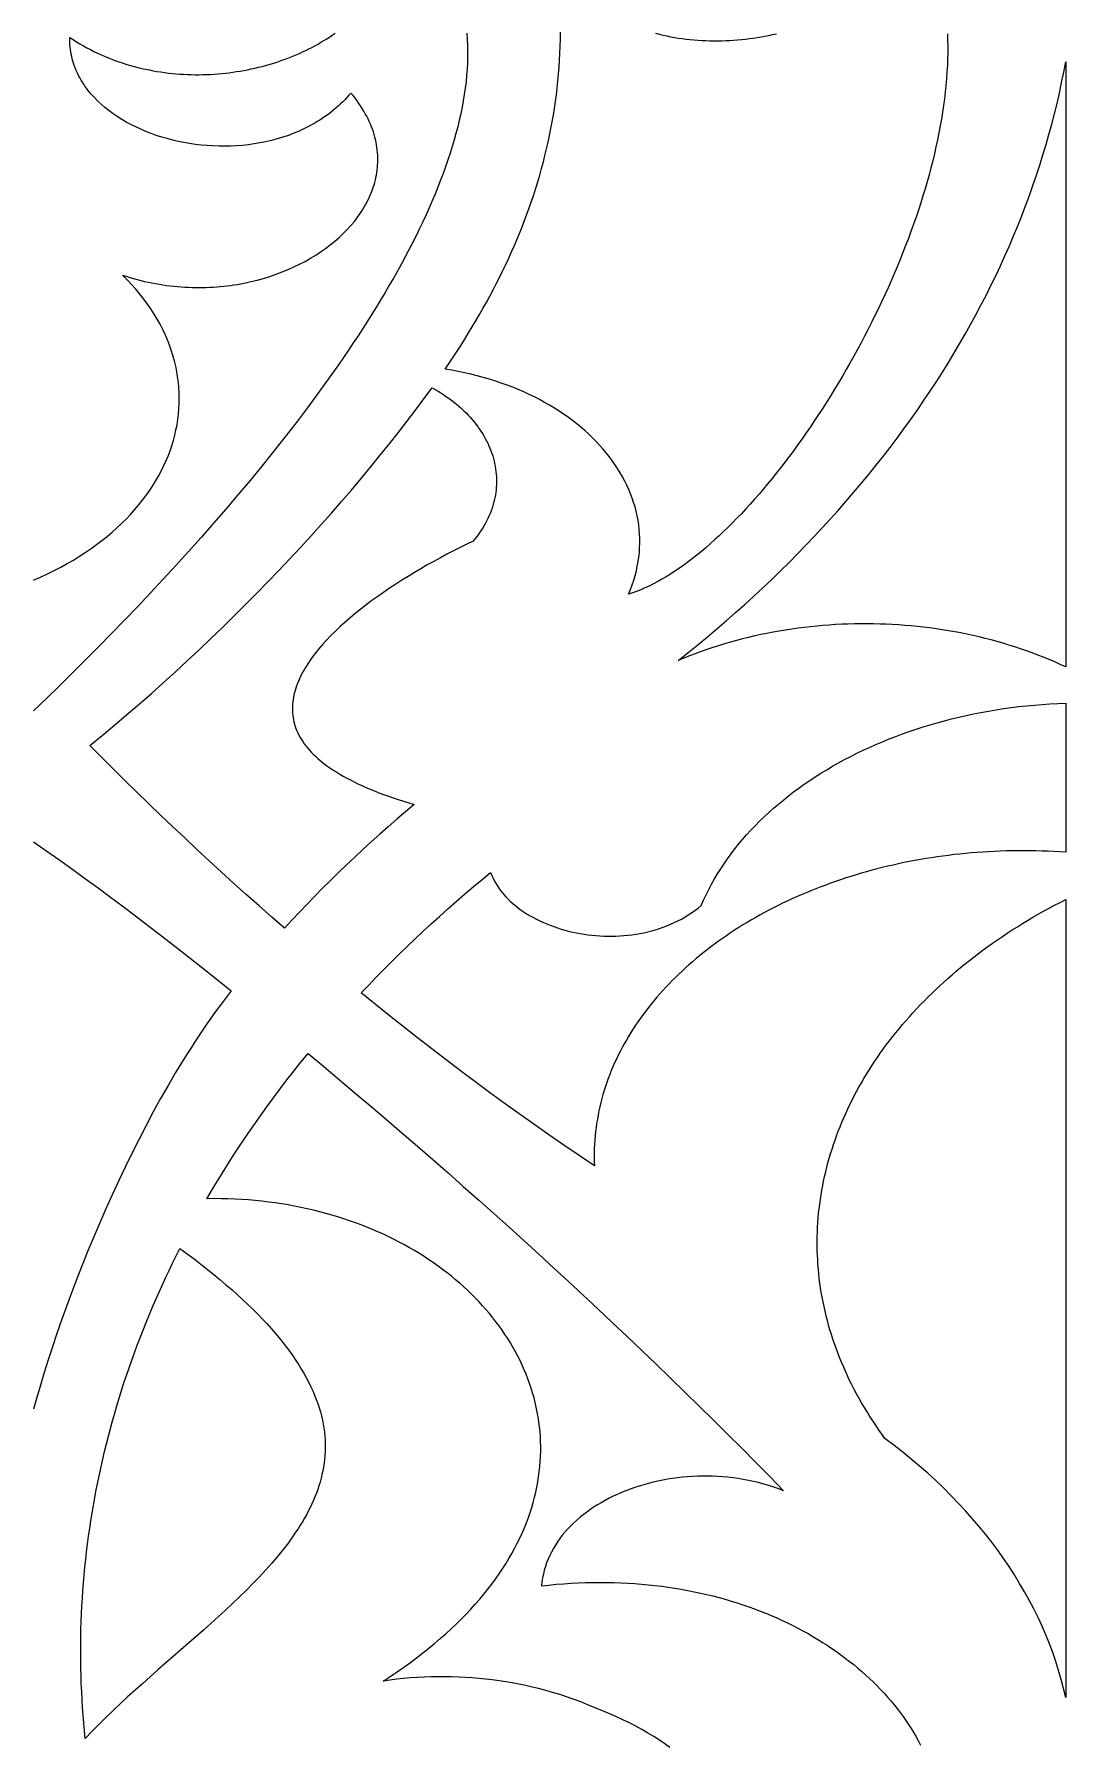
# Model space of a CAD drawing. Extents: x -4950 to -2150, y -1354 to 1346.
# Drawn here: x -4600.4 to -4451.1, y -810.6 to -562.7 of the extents above; entities that cross this region are included whole.
import ezdxf

# ---------------------------------------------------------------- set-up
doc = ezdxf.new("R2010")
doc.units = 0
doc.layers.add('LAYER_1', color=18, linetype='CONTINUOUS')

msp = doc.modelspace()

# ---------------------------------------------------------------- linework, layer by layer
at = {"layer": 'LAYER_1'}
for points in [[(-4600.55, -641.87), (-4599.53, -641.42), (-4598.53, -640.95), (-4597.55, -640.47), (-4596.6, -639.97), (-4595.68, -639.46), (-4594.78, -638.94), (-4593.9, -638.4), (-4593.05, -637.85), (-4592.22, -637.28), (-4591.42, -636.71), (-4590.64, -636.12), (-4589.89, -635.51), (-4589.17, -634.9), (-4588.47, -634.28), (-4587.79, -633.64), (-4587.14, -633), (-4586.52, -632.34), (-4585.92, -631.68), (-4585.35, -631.01), (-4584.8, -630.33), (-4584.28, -629.64), (-4583.79, -628.94), (-4583.32, -628.23), (-4582.88, -627.52), (-4582.46, -626.8), (-4582.07, -626.08), (-4581.71, -625.35), (-4581.38, -624.61), (-4581.07, -623.87), (-4580.78, -623.12), (-4580.53, -622.37), (-4580.3, -621.62), (-4580.1, -620.86), (-4579.92, -620.09), (-4579.77, -619.33), (-4579.65, -618.56), (-4579.56, -617.79), (-4579.49, -617.02), (-4579.45, -616.25), (-4579.44, -615.48), (-4579.46, -614.7), (-4579.5, -613.93), (-4579.58, -613.15), (-4579.68, -612.38), (-4579.8, -611.61), (-4579.96, -610.84), (-4580.14, -610.07), (-4580.36, -609.3), (-4580.6, -608.54), (-4580.87, -607.78), (-4581.16, -607.02), (-4581.49, -606.26), (-4581.84, -605.51), (-4582.23, -604.77), (-4582.64, -604.03), (-4583.08, -603.29), (-4583.55, -602.56), (-4584.05, -601.84), (-4584.58, -601.12), (-4585.14, -600.41), (-4585.72, -599.71), (-4586.34, -599.01), (-4586.98, -598.33), (-4587.66, -597.65), (-4587.13, -597.82), (-4586.59, -597.99), (-4586.06, -598.14), (-4585.53, -598.29), (-4585, -598.43), (-4584.46, -598.56), (-4583.93, -598.68), (-4583.4, -598.79), (-4582.87, -598.89), (-4582.34, -598.98), (-4581.81, -599.07), (-4581.28, -599.14), (-4580.75, -599.21), (-4580.22, -599.27), (-4579.7, -599.32), (-4579.17, -599.36), (-4578.65, -599.4), (-4578.13, -599.42), (-4577.6, -599.44), (-4577.09, -599.45), (-4576.57, -599.45), (-4576.05, -599.45), (-4575.54, -599.44), (-4575.03, -599.41), (-4574.52, -599.39), (-4574.01, -599.35), (-4573.51, -599.31), (-4573.01, -599.26), (-4572.51, -599.2), (-4572.01, -599.14), (-4571.52, -599.06), (-4571.03, -598.99), (-4570.06, -598.81), (-4569.1, -598.6), (-4568.16, -598.37), (-4567.23, -598.12), (-4566.32, -597.83), (-4565.42, -597.53), (-4564.54, -597.2), (-4563.68, -596.85), (-4562.84, -596.47), (-4562.02, -596.08), (-4561.22, -595.66), (-4560.45, -595.22), (-4559.69, -594.76), (-4558.97, -594.28), (-4558.26, -593.79), (-4557.58, -593.28), (-4556.93, -592.75), (-4556.3, -592.2), (-4555.7, -591.63), (-4555.14, -591.06), (-4554.6, -590.46), (-4554.09, -589.86), (-4553.85, -589.55), (-4553.61, -589.24), (-4553.39, -588.92), (-4553.17, -588.6), (-4552.96, -588.28), (-4552.76, -587.96), (-4552.57, -587.63), (-4552.39, -587.3), (-4552.21, -586.97), (-4552.05, -586.63), (-4551.89, -586.3), (-4551.74, -585.96), (-4551.6, -585.61), (-4551.47, -585.27), (-4551.35, -584.92), (-4551.24, -584.57), (-4551.14, -584.22), (-4551.05, -583.87), (-4550.97, -583.52), (-4550.9, -583.16), (-4550.84, -582.8), (-4550.79, -582.44), (-4550.75, -582.08), (-4550.72, -581.72), (-4550.7, -581.35), (-4550.7, -580.99), (-4550.7, -580.62), (-4550.71, -580.25), (-4550.74, -579.88), (-4550.77, -579.51), (-4550.82, -579.14), (-4550.88, -578.77), (-4550.95, -578.39), (-4551.03, -578.02), (-4551.12, -577.65), (-4551.22, -577.27), (-4551.34, -576.9), (-4551.47, -576.52), (-4551.61, -576.15), (-4551.76, -575.77), (-4551.93, -575.39), (-4552.1, -575.02), (-4552.29, -574.64), (-4552.5, -574.27), (-4552.71, -573.89), (-4552.94, -573.52), (-4553.18, -573.14), (-4553.44, -572.77), (-4553.7, -572.39), (-4553.98, -572.02), (-4554.28, -571.65), (-4554.59, -571.27), (-4554.87, -571.6), (-4555.16, -571.92), (-4555.46, -572.24), (-4555.77, -572.54), (-4556.08, -572.84), (-4556.39, -573.13), (-4556.71, -573.41), (-4557.04, -573.69), (-4557.37, -573.96), (-4557.71, -574.22), (-4558.05, -574.47), (-4558.39, -574.72), (-4558.74, -574.95), (-4559.1, -575.19), (-4559.46, -575.41), (-4559.82, -575.63), (-4560.19, -575.84), (-4560.56, -576.04), (-4560.93, -576.23), (-4561.31, -576.42), (-4561.69, -576.6), (-4562.08, -576.78), (-4562.47, -576.94), (-4562.86, -577.1), (-4563.65, -577.4), (-4564.45, -577.68), (-4565.27, -577.92), (-4566.09, -578.14), (-4566.92, -578.33), (-4567.76, -578.5), (-4568.6, -578.64), (-4569.45, -578.76), (-4570.3, -578.85), (-4571.15, -578.91), (-4572, -578.96), (-4572.86, -578.97), (-4573.71, -578.97), (-4574.57, -578.94), (-4575.42, -578.88), (-4576.26, -578.8), (-4577.1, -578.71), (-4577.94, -578.58), (-4578.77, -578.44), (-4579.59, -578.27), (-4580.4, -578.09), (-4581.2, -577.88), (-4581.99, -577.65), (-4582.77, -577.4), (-4583.53, -577.13), (-4584.28, -576.83), (-4585.02, -576.52), (-4585.74, -576.19), (-4586.44, -575.85), (-4587.12, -575.48), (-4587.78, -575.09), (-4588.42, -574.69), (-4589.04, -574.26), (-4589.64, -573.82), (-4590.21, -573.36), (-4590.76, -572.89), (-4591.29, -572.4), (-4591.78, -571.89), (-4592.25, -571.37), (-4592.69, -570.83), (-4592.9, -570.55), (-4593.1, -570.27), (-4593.29, -569.99), (-4593.47, -569.7), (-4593.65, -569.41), (-4593.82, -569.11), (-4593.98, -568.81), (-4594.13, -568.51), (-4594.27, -568.21), (-4594.41, -567.9), (-4594.53, -567.58), (-4594.65, -567.27), (-4594.76, -566.95), (-4594.86, -566.63), (-4594.94, -566.3), (-4595.02, -565.97), (-4595.09, -565.64), (-4595.15, -565.3), (-4595.2, -564.96), (-4595.24, -564.62), (-4595.27, -564.27), (-4595.29, -563.92), (-4595.3, -563.57), (-4595.3, -563.21), (-4594.81, -563.53), (-4594.32, -563.84), (-4593.83, -564.14), (-4593.33, -564.43), (-4592.82, -564.71), (-4592.31, -564.98), (-4591.8, -565.24), (-4591.29, -565.49), (-4590.77, -565.72), (-4590.25, -565.95), (-4589.72, -566.17), (-4589.19, -566.38), (-4588.66, -566.58), (-4588.13, -566.76), (-4587.59, -566.94), (-4587.05, -567.11), (-4586.51, -567.27), (-4585.97, -567.42), (-4585.43, -567.57), (-4584.88, -567.7), (-4584.33, -567.82), (-4583.78, -567.93), (-4583.23, -568.04), (-4582.68, -568.13), (-4582.13, -568.22), (-4581.58, -568.3), (-4581.02, -568.37), (-4580.47, -568.43), (-4579.92, -568.48), (-4579.36, -568.52), (-4578.81, -568.55), (-4578.25, -568.58), (-4577.7, -568.6), (-4577.15, -568.61), (-4576.59, -568.61), (-4576.04, -568.6), (-4575.49, -568.58), (-4574.94, -568.56), (-4574.39, -568.53), (-4573.85, -568.49), (-4573.3, -568.44), (-4572.76, -568.38), (-4572.22, -568.32), (-4571.68, -568.25), (-4571.14, -568.17), (-4570.61, -568.08), (-4570.08, -567.99), (-4569.55, -567.89), (-4569.02, -567.78), (-4568.5, -567.66), (-4567.98, -567.54), (-4567.46, -567.41), (-4566.95, -567.27), (-4566.44, -567.13), (-4565.93, -566.98), (-4565.43, -566.82), (-4564.94, -566.66), (-4564.44, -566.48), (-4563.95, -566.31), (-4563.47, -566.12), (-4562.99, -565.93), (-4562.52, -565.73), (-4562.05, -565.53), (-4561.59, -565.32), (-4561.13, -565.1), (-4560.68, -564.88), (-4560.23, -564.65), (-4559.79, -564.41), (-4559.35, -564.17), (-4558.93, -563.92), (-4558.5, -563.67), (-4558.09, -563.41), (-4557.68, -563.15), (-4557.28, -562.88), (-4556.88, -562.6)], [(-4537.79, -562.61), (-4537.73, -563.47), (-4537.69, -564.33), (-4537.68, -565.2), (-4537.68, -566.08), (-4537.71, -566.96), (-4537.76, -567.85), (-4537.83, -568.75), (-4537.92, -569.65), (-4538.03, -570.56), (-4538.17, -571.48), (-4538.32, -572.4), (-4538.49, -573.33), (-4538.68, -574.27), (-4538.89, -575.21), (-4539.12, -576.15), (-4539.37, -577.11), (-4539.63, -578.06), (-4539.92, -579.03), (-4540.22, -579.99), (-4540.54, -580.97), (-4540.87, -581.94), (-4541.23, -582.92), (-4541.6, -583.91), (-4541.99, -584.9), (-4542.39, -585.9), (-4542.81, -586.89), (-4543.25, -587.9), (-4543.7, -588.9), (-4544.17, -589.91), (-4544.65, -590.92), (-4545.15, -591.94), (-4545.66, -592.96), (-4546.19, -593.98), (-4546.73, -595.01), (-4547.28, -596.04), (-4547.85, -597.07), (-4548.43, -598.1), (-4549.03, -599.13), (-4549.64, -600.17), (-4550.26, -601.21), (-4550.89, -602.25), (-4551.54, -603.29), (-4552.2, -604.34), (-4552.87, -605.38), (-4553.55, -606.43), (-4554.24, -607.48), (-4554.94, -608.53), (-4556.38, -610.63), (-4557.86, -612.73), (-4559.38, -614.83), (-4560.94, -616.94), (-4562.53, -619.04), (-4564.15, -621.14), (-4565.81, -623.23), (-4567.49, -625.32), (-4569.2, -627.41), (-4570.94, -629.48), (-4572.7, -631.55), (-4574.48, -633.61), (-4576.28, -635.66), (-4578.1, -637.7), (-4579.94, -639.72), (-4581.78, -641.73), (-4583.64, -643.72), (-4585.51, -645.7), (-4587.38, -647.66), (-4589.26, -649.6), (-4591.15, -651.52), (-4593.03, -653.42), (-4594.92, -655.3), (-4596.8, -657.15), (-4598.68, -658.98), (-4600.55, -660.78)], [(-4468.21, -562.69), (-4468.17, -563.59), (-4468.16, -564.51), (-4468.16, -565.43), (-4468.18, -566.36), (-4468.21, -567.3), (-4468.27, -568.25), (-4468.33, -569.2), (-4468.42, -570.16), (-4468.52, -571.12), (-4468.63, -572.1), (-4468.76, -573.08), (-4468.91, -574.06), (-4469.07, -575.05), (-4469.25, -576.04), (-4469.43, -577.04), (-4469.64, -578.04), (-4469.86, -579.05), (-4470.09, -580.06), (-4470.33, -581.07), (-4470.59, -582.09), (-4470.86, -583.11), (-4471.15, -584.13), (-4471.44, -585.15), (-4471.75, -586.17), (-4472.07, -587.2), (-4472.41, -588.23), (-4472.75, -589.25), (-4473.11, -590.28), (-4473.48, -591.31), (-4473.86, -592.33), (-4474.25, -593.36), (-4474.65, -594.39), (-4475.06, -595.41), (-4475.48, -596.43), (-4475.91, -597.45), (-4476.35, -598.47), (-4476.8, -599.49), (-4477.26, -600.5), (-4477.73, -601.51), (-4478.2, -602.51), (-4478.69, -603.51), (-4479.18, -604.51), (-4479.68, -605.5), (-4480.19, -606.49), (-4480.71, -607.47), (-4481.24, -608.45), (-4481.77, -609.42), (-4482.31, -610.39), (-4482.85, -611.34), (-4483.41, -612.3), (-4483.97, -613.24), (-4484.53, -614.18), (-4485.1, -615.11), (-4485.68, -616.03), (-4486.26, -616.94), (-4486.85, -617.84), (-4487.44, -618.74), (-4488.03, -619.62), (-4488.64, -620.49), (-4489.24, -621.36), (-4489.85, -622.21), (-4490.46, -623.06), (-4491.08, -623.89), (-4491.7, -624.71), (-4492.33, -625.52), (-4492.95, -626.32), (-4493.58, -627.1), (-4494.21, -627.87), (-4494.85, -628.63), (-4495.48, -629.38), (-4496.12, -630.11), (-4496.76, -630.83), (-4497.4, -631.53), (-4498.04, -632.22), (-4498.69, -632.89), (-4499.33, -633.55), (-4499.97, -634.19), (-4500.62, -634.82), (-4501.26, -635.43), (-4501.91, -636.02), (-4502.55, -636.6), (-4503.19, -637.16), (-4503.83, -637.7), (-4504.48, -638.22), (-4505.11, -638.73), (-4505.75, -639.22), (-4506.39, -639.68), (-4507.02, -640.13), (-4507.66, -640.56), (-4508.28, -640.97), (-4508.91, -641.36), (-4509.54, -641.73), (-4510.16, -642.07), (-4510.77, -642.4), (-4511.39, -642.71), (-4512, -642.99), (-4512.6, -643.25), (-4513.21, -643.49), (-4513.8, -643.7), (-4514.4, -643.89), (-4514.11, -643.22), (-4513.86, -642.55), (-4513.63, -641.87), (-4513.43, -641.19), (-4513.25, -640.52), (-4513.11, -639.84), (-4512.98, -639.17), (-4512.89, -638.5), (-4512.81, -637.83), (-4512.77, -637.16), (-4512.75, -636.49), (-4512.75, -635.82), (-4512.78, -635.16), (-4512.83, -634.5), (-4512.91, -633.84), (-4513, -633.18), (-4513.13, -632.53), (-4513.27, -631.88), (-4513.44, -631.24), (-4513.64, -630.6), (-4513.85, -629.97), (-4514.09, -629.34), (-4514.35, -628.72), (-4514.63, -628.1), (-4514.93, -627.49), (-4515.25, -626.88), (-4515.6, -626.28), (-4515.96, -625.69), (-4516.35, -625.1), (-4516.75, -624.52), (-4517.18, -623.95), (-4517.63, -623.39), (-4518.09, -622.83), (-4518.58, -622.29), (-4519.08, -621.75), (-4519.61, -621.22), (-4520.15, -620.7), (-4520.71, -620.19), (-4521.29, -619.69), (-4521.88, -619.21), (-4522.5, -618.73), (-4523.13, -618.26), (-4523.78, -617.8), (-4524.44, -617.36), (-4525.12, -616.92), (-4525.82, -616.5), (-4526.54, -616.09), (-4527.27, -615.69), (-4528.02, -615.31), (-4528.78, -614.94), (-4529.56, -614.58), (-4530.35, -614.24), (-4531.16, -613.9), (-4531.98, -613.59), (-4532.81, -613.29), (-4533.66, -613), (-4534.53, -612.73), (-4535.41, -612.47), (-4536.3, -612.23), (-4537.2, -612.01), (-4538.12, -611.8), (-4539.05, -611.61), (-4539.99, -611.43), (-4540.94, -611.27), (-4540.35, -610.41), (-4539.77, -609.54), (-4539.2, -608.66), (-4538.64, -607.79), (-4538.08, -606.91), (-4537.54, -606.03), (-4537.01, -605.15), (-4536.48, -604.26), (-4535.97, -603.38), (-4535.46, -602.49), (-4534.96, -601.6), (-4534.48, -600.7), (-4534, -599.8), (-4533.54, -598.9), (-4533.08, -598), (-4532.64, -597.09), (-4532.2, -596.19), (-4531.78, -595.27), (-4531.36, -594.36), (-4530.96, -593.44), (-4530.57, -592.52), (-4530.18, -591.6), (-4529.81, -590.68), (-4529.45, -589.75), (-4529.1, -588.82), (-4528.77, -587.88), (-4528.44, -586.95), (-4528.12, -586.01), (-4527.82, -585.06), (-4527.53, -584.12), (-4527.25, -583.17), (-4526.98, -582.21), (-4526.72, -581.26), (-4526.48, -580.3), (-4526.25, -579.34), (-4526.03, -578.37), (-4525.82, -577.4), (-4525.62, -576.43), (-4525.44, -575.46), (-4525.27, -574.48), (-4525.11, -573.5), (-4524.97, -572.51), (-4524.83, -571.52), (-4524.71, -570.53), (-4524.61, -569.53), (-4524.51, -568.53), (-4524.43, -567.53), (-4524.37, -566.53), (-4524.31, -565.52), (-4524.27, -564.5), (-4524.25, -563.48), (-4524.23, -562.46)], [(-4510.48, -562.61), (-4509.94, -562.75), (-4509.39, -562.88), (-4508.84, -563), (-4508.29, -563.11), (-4507.73, -563.21), (-4507.17, -563.3), (-4506.61, -563.38), (-4506.04, -563.45), (-4505.48, -563.52), (-4504.91, -563.57), (-4504.33, -563.62), (-4503.76, -563.65), (-4503.19, -563.68), (-4502.61, -563.7), (-4502.04, -563.71), (-4501.46, -563.71), (-4500.88, -563.7), (-4500.31, -563.68), (-4499.73, -563.65), (-4499.16, -563.62), (-4498.58, -563.57), (-4498.01, -563.52), (-4497.44, -563.46), (-4496.87, -563.39), (-4496.3, -563.32), (-4495.74, -563.23), (-4495.17, -563.14), (-4494.62, -563.03), (-4494.06, -562.92), (-4493.51, -562.8), (-4492.96, -562.67)], [(-4600.55, -679.79), (-4598.64, -681.11), (-4596.75, -682.44), (-4594.88, -683.78), (-4593.03, -685.11), (-4591.2, -686.45), (-4589.39, -687.79), (-4587.59, -689.14), (-4585.8, -690.49), (-4584.03, -691.84), (-4582.27, -693.19), (-4580.52, -694.55), (-4578.79, -695.91), (-4575.34, -698.63), (-4571.92, -701.37), (-4572.51, -702.14), (-4573.11, -702.91), (-4573.7, -703.71), (-4574.28, -704.51), (-4574.87, -705.33), (-4575.45, -706.16), (-4576.03, -707.01), (-4576.6, -707.86), (-4577.17, -708.73), (-4577.74, -709.61), (-4578.31, -710.5), (-4578.87, -711.39), (-4579.98, -713.22), (-4581.07, -715.09), (-4582.15, -716.98), (-4583.21, -718.91), (-4584.25, -720.86), (-4585.27, -722.84), (-4586.27, -724.83), (-4587.25, -726.84), (-4588.21, -728.86), (-4589.15, -730.9), (-4590.07, -732.93), (-4590.96, -734.98), (-4591.83, -737.02), (-4592.67, -739.06), (-4593.49, -741.09), (-4594.28, -743.11), (-4595.04, -745.11), (-4595.77, -747.1), (-4596.48, -749.07), (-4597.16, -751.01), (-4597.8, -752.93), (-4598.42, -754.82), (-4599, -756.67), (-4599.55, -758.49), (-4600.07, -760.27), (-4600.55, -762)], [(-4508.38, -810.99), (-4509.14, -810.46), (-4509.92, -809.93), (-4510.73, -809.42), (-4511.57, -808.91), (-4512.44, -808.41), (-4513.33, -807.93), (-4514.26, -807.45), (-4515.22, -806.98), (-4516.2, -806.53), (-4517.22, -806.08), (-4518.26, -805.65), (-4519.34, -805.22), (-4520.2, -804.85), (-4521.07, -804.5), (-4521.95, -804.16), (-4522.84, -803.84), (-4523.74, -803.54), (-4524.65, -803.24), (-4525.57, -802.97), (-4526.49, -802.71), (-4527.42, -802.47), (-4528.36, -802.24), (-4529.31, -802.03), (-4530.26, -801.83), (-4531.21, -801.65), (-4532.17, -801.49), (-4533.14, -801.34), (-4534.11, -801.21), (-4535.09, -801.1), (-4536.06, -801), (-4537.05, -800.92), (-4538.03, -800.85), (-4539.02, -800.81), (-4540.01, -800.77), (-4541, -800.76), (-4541.99, -800.76), (-4542.98, -800.78), (-4543.97, -800.81), (-4544.96, -800.86), (-4545.96, -800.93), (-4546.95, -801.02), (-4547.94, -801.12), (-4548.93, -801.24), (-4549.91, -801.37), (-4548.89, -800.71), (-4547.9, -800.04), (-4546.93, -799.37), (-4545.98, -798.69), (-4545.07, -798), (-4544.17, -797.31), (-4543.3, -796.62), (-4542.46, -795.93), (-4541.64, -795.23), (-4540.84, -794.52), (-4540.07, -793.81), (-4539.32, -793.1), (-4538.6, -792.39), (-4537.9, -791.67), (-4537.22, -790.95), (-4536.57, -790.23), (-4535.94, -789.51), (-4535.33, -788.78), (-4534.74, -788.05), (-4534.18, -787.32), (-4533.64, -786.59), (-4533.13, -785.85), (-4532.63, -785.12), (-4532.16, -784.38), (-4531.71, -783.64), (-4531.29, -782.9), (-4530.88, -782.16), (-4530.5, -781.42), (-4530.13, -780.67), (-4529.79, -779.93), (-4529.47, -779.19), (-4529.17, -778.44), (-4528.89, -777.7), (-4528.63, -776.96), (-4528.4, -776.22), (-4528.18, -775.48), (-4527.98, -774.73), (-4527.81, -773.99), (-4527.65, -773.26), (-4527.51, -772.52), (-4527.4, -771.78), (-4527.3, -771.05), (-4527.22, -770.31), (-4527.16, -769.58), (-4527.12, -768.85), (-4527.1, -768.13), (-4527.1, -767.4), (-4527.11, -766.68), (-4527.15, -765.96), (-4527.2, -765.24), (-4527.27, -764.53), (-4527.36, -763.82), (-4527.47, -763.11), (-4527.59, -762.41), (-4527.74, -761.71), (-4527.9, -761.01), (-4528.07, -760.32), (-4528.27, -759.63), (-4528.48, -758.95), (-4528.71, -758.27), (-4528.95, -757.6), (-4529.21, -756.93), (-4529.49, -756.26), (-4529.78, -755.6), (-4530.09, -754.95), (-4530.42, -754.3), (-4530.76, -753.65), (-4531.12, -753.02), (-4531.49, -752.39), (-4531.88, -751.76), (-4532.28, -751.14), (-4532.7, -750.53), (-4533.13, -749.92), (-4533.58, -749.32), (-4534.04, -748.73), (-4534.52, -748.14), (-4535.01, -747.57), (-4535.51, -747), (-4536.03, -746.43), (-4536.56, -745.88), (-4537.11, -745.33), (-4537.67, -744.79), (-4538.24, -744.26), (-4538.83, -743.73), (-4539.43, -743.22), (-4540.04, -742.71), (-4540.66, -742.22), (-4541.3, -741.73), (-4541.95, -741.25), (-4542.61, -740.78), (-4543.29, -740.32), (-4543.98, -739.87), (-4544.67, -739.43), (-4545.38, -739), (-4546.11, -738.58), (-4546.84, -738.17), (-4547.58, -737.77), (-4548.34, -737.38), (-4549.11, -737.01), (-4549.88, -736.64), (-4550.67, -736.28), (-4551.47, -735.94), (-4552.28, -735.6), (-4553.1, -735.28), (-4553.93, -734.97), (-4554.77, -734.68), (-4555.62, -734.39), (-4556.48, -734.12), (-4557.34, -733.86), (-4558.22, -733.61), (-4559.11, -733.37), (-4560, -733.15), (-4560.91, -732.94), (-4561.82, -732.74), (-4562.74, -732.56), (-4563.67, -732.39), (-4564.61, -732.24), (-4565.56, -732.1), (-4566.51, -731.97), (-4567.47, -731.85), (-4568.44, -731.76), (-4569.42, -731.67), (-4570.41, -731.6), (-4571.4, -731.55), (-4572.4, -731.51), (-4573.4, -731.48), (-4574.42, -731.47), (-4575.44, -731.48), (-4574.64, -730.12), (-4573.83, -728.77), (-4573, -727.43), (-4572.15, -726.08), (-4571.29, -724.75), (-4570.42, -723.42), (-4569.53, -722.1), (-4568.62, -720.78), (-4567.69, -719.46), (-4566.76, -718.16), (-4565.8, -716.86), (-4564.83, -715.56), (-4563.85, -714.27), (-4562.85, -712.99), (-4561.83, -711.72), (-4560.8, -710.45), (-4558.51, -712.35), (-4556.23, -714.26), (-4553.96, -716.17), (-4551.7, -718.09), (-4549.44, -720.01), (-4547.2, -721.94), (-4544.96, -723.87), (-4542.74, -725.81), (-4540.52, -727.75), (-4538.31, -729.7), (-4536.11, -731.66), (-4533.91, -733.61), (-4531.73, -735.58), (-4529.55, -737.54), (-4527.39, -739.52), (-4525.23, -741.5), (-4523.08, -743.48), (-4520.94, -745.47), (-4518.81, -747.46), (-4516.69, -749.45), (-4514.57, -751.46), (-4512.47, -753.46), (-4510.37, -755.47), (-4508.29, -757.49), (-4506.21, -759.51), (-4504.14, -761.54), (-4502.08, -763.57), (-4500.03, -765.6), (-4497.99, -767.64), (-4495.95, -769.69), (-4493.93, -771.74), (-4491.92, -773.79), (-4492.63, -773.52), (-4493.35, -773.27), (-4494.08, -773.04), (-4494.81, -772.83), (-4495.54, -772.63), (-4496.28, -772.46), (-4497.02, -772.3), (-4497.76, -772.16), (-4498.5, -772.04), (-4499.24, -771.94), (-4499.98, -771.85), (-4500.72, -771.78), (-4501.46, -771.73), (-4502.2, -771.7), (-4502.94, -771.68), (-4503.68, -771.68), (-4504.41, -771.7), (-4505.14, -771.73), (-4505.87, -771.78), (-4506.59, -771.85), (-4507.31, -771.93), (-4508.02, -772.03), (-4508.73, -772.14), (-4509.43, -772.26), (-4510.13, -772.41), (-4510.81, -772.56), (-4511.5, -772.73), (-4512.17, -772.92), (-4512.83, -773.12), (-4513.49, -773.33), (-4514.13, -773.56), (-4514.77, -773.8), (-4515.4, -774.06), (-4516.01, -774.33), (-4516.61, -774.61), (-4517.2, -774.9), (-4517.78, -775.21), (-4518.35, -775.53), (-4518.9, -775.86), (-4519.44, -776.2), (-4519.97, -776.56), (-4520.48, -776.93), (-4520.97, -777.3), (-4521.45, -777.69), (-4521.92, -778.1), (-4522.36, -778.51), (-4522.79, -778.93), (-4523.2, -779.36), (-4523.6, -779.81), (-4523.97, -780.26), (-4524.33, -780.73), (-4524.66, -781.2), (-4524.98, -781.68), (-4525.27, -782.18), (-4525.55, -782.68), (-4525.8, -783.19), (-4526.03, -783.71), (-4526.24, -784.24), (-4526.42, -784.78), (-4526.58, -785.32), (-4526.72, -785.88), (-4526.83, -786.44), (-4526.92, -787.01), (-4526.98, -787.58), (-4525.91, -787.46), (-4524.84, -787.36), (-4523.77, -787.28), (-4522.71, -787.21), (-4521.66, -787.15), (-4520.62, -787.11), (-4519.58, -787.09), (-4518.54, -787.08), (-4517.52, -787.08), (-4516.5, -787.1), (-4515.49, -787.14), (-4514.49, -787.19), (-4513.49, -787.25), (-4512.5, -787.33), (-4511.52, -787.42), (-4510.55, -787.52), (-4509.58, -787.64), (-4508.62, -787.77), (-4507.68, -787.92), (-4506.74, -788.07), (-4505.8, -788.25), (-4504.88, -788.43), (-4503.96, -788.62), (-4503.06, -788.83), (-4502.16, -789.05), (-4501.27, -789.29), (-4500.39, -789.53), (-4499.52, -789.79), (-4498.66, -790.05), (-4497.81, -790.33), (-4496.97, -790.62), (-4496.14, -790.92), (-4495.32, -791.24), (-4494.51, -791.56), (-4493.71, -791.89), (-4492.92, -792.24), (-4492.13, -792.59), (-4491.37, -792.95), (-4490.61, -793.33), (-4489.86, -793.71), (-4489.12, -794.1), (-4488.39, -794.51), (-4487.68, -794.92), (-4486.98, -795.34), (-4486.28, -795.77), (-4485.6, -796.2), (-4484.94, -796.65), (-4484.28, -797.1), (-4483.63, -797.57), (-4483, -798.04), (-4482.38, -798.52), (-4481.77, -799), (-4481.18, -799.49), (-4480.59, -800), (-4480.02, -800.5), (-4479.47, -801.02), (-4478.92, -801.54), (-4478.39, -802.07), (-4477.87, -802.6), (-4477.37, -803.14), (-4476.88, -803.69), (-4476.4, -804.24), (-4475.93, -804.8), (-4475.48, -805.37), (-4475.05, -805.94), (-4474.63, -806.51), (-4474.22, -807.09), (-4473.82, -807.68), (-4473.45, -808.27), (-4473.08, -808.86), (-4472.73, -809.46), (-4472.4, -810.07), (-4472.08, -810.67)]]:
    msp.add_lwpolyline(points, dxfattribs=at)
for points in [[(-4451.06, -654.43), (-4451.86, -654.06), (-4452.66, -653.71), (-4453.47, -653.36), (-4454.28, -653.03), (-4455.1, -652.7), (-4455.93, -652.39), (-4456.76, -652.09), (-4457.6, -651.8), (-4458.45, -651.52), (-4459.29, -651.25), (-4460.15, -650.99), (-4461.01, -650.75), (-4461.87, -650.51), (-4462.74, -650.29), (-4463.62, -650.08), (-4464.49, -649.88), (-4465.38, -649.69), (-4466.26, -649.51), (-4467.15, -649.34), (-4468.04, -649.19), (-4468.94, -649.04), (-4469.83, -648.91), (-4470.73, -648.78), (-4471.64, -648.67), (-4472.54, -648.57), (-4473.45, -648.49), (-4474.35, -648.41), (-4475.26, -648.34), (-4476.18, -648.29), (-4477.09, -648.24), (-4478, -648.21), (-4478.91, -648.19), (-4479.83, -648.18), (-4480.74, -648.18), (-4481.66, -648.2), (-4482.57, -648.22), (-4483.48, -648.25), (-4484.4, -648.3), (-4485.31, -648.36), (-4486.22, -648.43), (-4487.13, -648.51), (-4488.04, -648.6), (-4488.94, -648.71), (-4489.85, -648.82), (-4490.75, -648.95), (-4491.65, -649.09), (-4492.55, -649.23), (-4493.44, -649.4), (-4494.33, -649.57), (-4495.22, -649.75), (-4496.11, -649.94), (-4496.99, -650.15), (-4497.87, -650.37), (-4498.74, -650.6), (-4499.61, -650.84), (-4500.47, -651.09), (-4501.33, -651.35), (-4502.19, -651.63), (-4503.04, -651.91), (-4503.88, -652.21), (-4504.72, -652.52), (-4505.55, -652.84), (-4506.38, -653.17), (-4507.2, -653.52), (-4505.77, -652.38), (-4504.36, -651.23), (-4502.96, -650.07), (-4501.58, -648.91), (-4500.22, -647.73), (-4498.87, -646.55), (-4497.54, -645.36), (-4496.23, -644.16), (-4494.93, -642.96), (-4493.65, -641.74), (-4492.39, -640.52), (-4491.14, -639.29), (-4489.91, -638.05), (-4488.7, -636.8), (-4487.5, -635.55), (-4486.32, -634.29), (-4485.16, -633.02), (-4484.02, -631.74), (-4482.89, -630.46), (-4481.78, -629.17), (-4480.69, -627.87), (-4479.62, -626.57), (-4478.56, -625.26), (-4477.52, -623.94), (-4476.5, -622.61), (-4475.49, -621.28), (-4474.51, -619.94), (-4473.54, -618.6), (-4472.59, -617.25), (-4471.66, -615.89), (-4470.74, -614.53), (-4469.85, -613.16), (-4468.97, -611.79), (-4468.11, -610.41), (-4467.27, -609.02), (-4466.45, -607.63), (-4465.64, -606.23), (-4464.85, -604.83), (-4464.09, -603.42), (-4463.34, -602.01), (-4462.61, -600.59), (-4461.89, -599.16), (-4461.2, -597.74), (-4460.53, -596.3), (-4459.87, -594.86), (-4459.23, -593.42), (-4458.61, -591.97), (-4458.02, -590.52), (-4457.44, -589.06), (-4456.88, -587.6), (-4456.33, -586.14), (-4455.81, -584.67), (-4455.31, -583.19), (-4454.82, -581.72), (-4454.36, -580.24), (-4453.92, -578.75), (-4453.49, -577.26), (-4453.08, -575.77), (-4452.7, -574.27), (-4452.33, -572.77), (-4451.98, -571.27), (-4451.66, -569.76), (-4451.35, -568.26), (-4451.06, -566.74)], [(-4564.2, -692.29), (-4566.05, -690.67), (-4567.88, -689.05), (-4569.7, -687.43), (-4571.52, -685.8), (-4573.32, -684.16), (-4575.11, -682.51), (-4576.89, -680.87), (-4578.66, -679.21), (-4580.41, -677.55), (-4582.16, -675.89), (-4583.89, -674.22), (-4585.62, -672.55), (-4587.33, -670.88), (-4589.03, -669.2), (-4590.73, -667.51), (-4592.41, -665.83), (-4590.6, -664.35), (-4588.81, -662.85), (-4587.03, -661.34), (-4585.25, -659.81), (-4583.49, -658.26), (-4581.74, -656.7), (-4580, -655.12), (-4578.28, -653.53), (-4576.57, -651.93), (-4574.87, -650.32), (-4573.19, -648.7), (-4571.53, -647.07), (-4569.88, -645.43), (-4568.26, -643.79), (-4566.65, -642.13), (-4565.06, -640.48), (-4563.48, -638.81), (-4561.94, -637.15), (-4560.41, -635.48), (-4558.9, -633.81), (-4557.42, -632.14), (-4555.96, -630.47), (-4554.52, -628.8), (-4553.12, -627.13), (-4551.73, -625.46), (-4550.38, -623.8), (-4549.05, -622.15), (-4547.75, -620.5), (-4546.47, -618.86), (-4545.23, -617.22), (-4544.02, -615.59), (-4542.84, -613.98), (-4542.4, -614.22), (-4541.97, -614.47), (-4541.55, -614.73), (-4541.14, -615), (-4540.74, -615.27), (-4540.35, -615.54), (-4539.97, -615.82), (-4539.6, -616.11), (-4539.24, -616.4), (-4538.89, -616.7), (-4538.56, -617), (-4538.23, -617.31), (-4537.91, -617.62), (-4537.6, -617.93), (-4537.31, -618.25), (-4537.02, -618.58), (-4536.75, -618.91), (-4536.48, -619.24), (-4536.23, -619.57), (-4535.99, -619.91), (-4535.76, -620.26), (-4535.54, -620.6), (-4535.33, -620.95), (-4535.13, -621.31), (-4534.94, -621.66), (-4534.77, -622.02), (-4534.6, -622.38), (-4534.45, -622.74), (-4534.31, -623.11), (-4534.17, -623.48), (-4534.05, -623.85), (-4533.95, -624.22), (-4533.85, -624.59), (-4533.77, -624.96), (-4533.69, -625.34), (-4533.63, -625.72), (-4533.58, -626.1), (-4533.54, -626.48), (-4533.52, -626.86), (-4533.5, -627.24), (-4533.5, -627.62), (-4533.51, -628), (-4533.53, -628.38), (-4533.57, -628.76), (-4533.61, -629.15), (-4533.67, -629.53), (-4533.74, -629.91), (-4533.83, -630.29), (-4533.92, -630.67), (-4534.03, -631.05), (-4534.15, -631.43), (-4534.28, -631.81), (-4534.43, -632.18), (-4534.59, -632.56), (-4534.76, -632.93), (-4534.94, -633.3), (-4535.14, -633.67), (-4535.35, -634.04), (-4535.57, -634.41), (-4535.8, -634.77), (-4536.05, -635.13), (-4536.31, -635.49), (-4536.59, -635.84), (-4536.87, -636.2), (-4537.82, -636.65), (-4538.78, -637.12), (-4539.73, -637.61), (-4540.68, -638.1), (-4541.63, -638.61), (-4542.57, -639.13), (-4543.52, -639.65), (-4544.45, -640.19), (-4545.38, -640.74), (-4546.3, -641.3), (-4547.21, -641.86), (-4548.1, -642.44), (-4548.99, -643.02), (-4549.86, -643.62), (-4550.71, -644.21), (-4551.55, -644.82), (-4552.37, -645.43), (-4553.17, -646.05), (-4553.95, -646.68), (-4554.7, -647.31), (-4555.43, -647.95), (-4556.14, -648.59), (-4556.82, -649.23), (-4557.48, -649.88), (-4558.1, -650.53), (-4558.7, -651.19), (-4559.26, -651.85), (-4559.79, -652.51), (-4560.28, -653.17), (-4560.74, -653.83), (-4561.16, -654.49), (-4561.36, -654.83), (-4561.55, -655.16), (-4561.72, -655.49), (-4561.89, -655.83), (-4562.04, -656.16), (-4562.19, -656.49), (-4562.33, -656.82), (-4562.45, -657.16), (-4562.56, -657.49), (-4562.67, -657.82), (-4562.76, -658.15), (-4562.84, -658.48), (-4562.9, -658.81), (-4562.96, -659.14), (-4563, -659.47), (-4563.04, -659.8), (-4563.06, -660.13), (-4563.06, -660.46), (-4563.06, -660.78), (-4563.04, -661.11), (-4563.01, -661.43), (-4562.96, -661.76), (-4562.91, -662.08), (-4562.83, -662.4), (-4562.75, -662.72), (-4562.65, -663.04), (-4562.54, -663.36), (-4562.41, -663.68), (-4562.27, -664), (-4562.11, -664.31), (-4561.94, -664.63), (-4561.76, -664.94), (-4561.56, -665.25), (-4561.34, -665.56), (-4561.11, -665.87), (-4560.86, -666.17), (-4560.6, -666.48), (-4560.32, -666.78), (-4560.03, -667.08), (-4559.72, -667.38), (-4559.39, -667.68), (-4559.05, -667.97), (-4558.69, -668.27), (-4558.31, -668.56), (-4557.92, -668.85), (-4557.51, -669.14), (-4557.08, -669.42), (-4556.63, -669.7), (-4556.17, -669.99), (-4555.69, -670.26), (-4555.19, -670.54), (-4554.67, -670.81), (-4554.14, -671.09), (-4553.58, -671.35), (-4553.01, -671.62), (-4552.42, -671.88), (-4551.8, -672.14), (-4551.17, -672.4), (-4550.52, -672.66), (-4549.85, -672.91), (-4549.16, -673.16), (-4548.46, -673.41), (-4547.73, -673.65), (-4546.98, -673.89), (-4546.21, -674.13), (-4545.42, -674.36), (-4546.69, -675.43), (-4547.94, -676.51), (-4549.19, -677.59), (-4550.42, -678.68), (-4551.64, -679.77), (-4552.85, -680.88), (-4554.04, -681.99), (-4555.22, -683.1), (-4556.39, -684.23), (-4557.55, -685.36), (-4558.69, -686.5), (-4559.82, -687.64), (-4560.93, -688.79), (-4562.04, -689.95), (-4563.12, -691.12)], [(-4519.33, -726.71), (-4521.53, -725.23), (-4523.73, -723.73), (-4525.91, -722.22), (-4528.08, -720.7), (-4530.23, -719.17), (-4532.37, -717.63), (-4534.5, -716.07), (-4536.62, -714.51), (-4538.72, -712.94), (-4540.81, -711.35), (-4542.89, -709.76), (-4544.95, -708.16), (-4547.01, -706.55), (-4549.05, -704.93), (-4551.07, -703.3), (-4553.09, -701.66), (-4552.01, -700.52), (-4550.92, -699.39), (-4549.82, -698.26), (-4548.71, -697.15), (-4547.58, -696.03), (-4546.44, -694.93), (-4545.29, -693.83), (-4544.12, -692.73), (-4542.95, -691.65), (-4541.76, -690.57), (-4540.56, -689.49), (-4539.34, -688.42), (-4538.12, -687.36), (-4536.88, -686.31), (-4535.63, -685.26), (-4534.37, -684.22), (-4534.19, -684.65), (-4534, -685.06), (-4533.79, -685.47), (-4533.56, -685.87), (-4533.31, -686.26), (-4533.05, -686.64), (-4532.76, -687.02), (-4532.46, -687.38), (-4532.14, -687.73), (-4531.81, -688.08), (-4531.46, -688.42), (-4531.09, -688.74), (-4530.71, -689.06), (-4530.32, -689.37), (-4529.91, -689.67), (-4529.49, -689.95), (-4529.06, -690.23), (-4528.61, -690.5), (-4528.15, -690.76), (-4527.69, -691), (-4527.21, -691.24), (-4526.72, -691.46), (-4526.22, -691.67), (-4525.71, -691.87), (-4525.2, -692.06), (-4524.67, -692.24), (-4524.14, -692.41), (-4523.61, -692.56), (-4523.06, -692.71), (-4522.51, -692.84), (-4521.95, -692.95), (-4521.39, -693.06), (-4520.83, -693.15), (-4520.26, -693.23), (-4519.69, -693.3), (-4519.11, -693.35), (-4518.53, -693.4), (-4517.95, -693.42), (-4517.37, -693.44), (-4516.79, -693.44), (-4516.2, -693.43), (-4515.62, -693.4), (-4515.04, -693.36), (-4514.46, -693.3), (-4513.88, -693.23), (-4513.3, -693.15), (-4512.73, -693.05), (-4512.16, -692.94), (-4511.59, -692.81), (-4511.03, -692.67), (-4510.47, -692.51), (-4509.91, -692.33), (-4509.37, -692.14), (-4508.82, -691.94), (-4508.29, -691.72), (-4507.76, -691.48), (-4507.24, -691.23), (-4506.73, -690.96), (-4506.23, -690.67), (-4505.73, -690.37), (-4505.25, -690.05), (-4504.77, -689.71), (-4504.31, -689.36), (-4503.86, -688.99), (-4503.52, -688.21), (-4503.15, -687.43), (-4502.77, -686.66), (-4502.36, -685.9), (-4501.94, -685.15), (-4501.49, -684.41), (-4501.03, -683.67), (-4500.55, -682.94), (-4500.05, -682.22), (-4499.53, -681.51), (-4498.99, -680.81), (-4498.44, -680.12), (-4497.87, -679.43), (-4497.28, -678.76), (-4496.67, -678.09), (-4496.05, -677.44), (-4495.41, -676.79), (-4494.75, -676.15), (-4494.08, -675.53), (-4493.39, -674.91), (-4492.68, -674.3), (-4491.96, -673.71), (-4491.23, -673.12), (-4490.48, -672.54), (-4489.71, -671.98), (-4488.93, -671.42), (-4488.14, -670.88), (-4487.33, -670.35), (-4486.51, -669.83), (-4485.68, -669.32), (-4484.83, -668.82), (-4483.97, -668.33), (-4483.1, -667.86), (-4482.21, -667.39), (-4481.31, -666.94), (-4480.4, -666.5), (-4479.48, -666.08), (-4478.55, -665.66), (-4477.6, -665.26), (-4476.65, -664.87), (-4475.68, -664.5), (-4474.71, -664.13), (-4473.72, -663.78), (-4472.72, -663.44), (-4471.71, -663.12), (-4470.7, -662.81), (-4469.67, -662.51), (-4468.64, -662.23), (-4467.6, -661.96), (-4466.54, -661.71), (-4465.48, -661.46), (-4464.42, -661.24), (-4463.34, -661.02), (-4462.26, -660.83), (-4461.17, -660.64), (-4460.07, -660.47), (-4458.97, -660.32), (-4457.85, -660.18), (-4456.74, -660.06), (-4455.61, -659.95), (-4454.49, -659.86), (-4453.35, -659.78), (-4452.21, -659.72), (-4451.07, -659.68), (-4451.07, -681.29), (-4451.94, -681.23), (-4452.81, -681.18), (-4453.68, -681.14), (-4454.55, -681.11), (-4455.41, -681.09), (-4456.27, -681.07), (-4457.14, -681.06), (-4457.99, -681.07), (-4458.85, -681.08), (-4459.7, -681.09), (-4460.55, -681.12), (-4461.4, -681.16), (-4462.24, -681.2), (-4463.08, -681.25), (-4463.92, -681.31), (-4464.76, -681.38), (-4465.59, -681.45), (-4466.42, -681.54), (-4467.24, -681.63), (-4468.06, -681.73), (-4468.88, -681.83), (-4469.7, -681.95), (-4470.51, -682.07), (-4471.31, -682.2), (-4472.12, -682.34), (-4472.92, -682.48), (-4473.71, -682.63), (-4474.51, -682.79), (-4475.29, -682.96), (-4476.08, -683.13), (-4476.85, -683.31), (-4477.63, -683.5), (-4478.4, -683.7), (-4479.16, -683.9), (-4479.92, -684.11), (-4480.68, -684.32), (-4481.43, -684.55), (-4482.18, -684.78), (-4482.92, -685.01), (-4483.66, -685.26), (-4484.39, -685.51), (-4485.11, -685.76), (-4485.83, -686.03), (-4486.55, -686.29), (-4487.26, -686.57), (-4487.96, -686.85), (-4488.66, -687.14), (-4489.36, -687.44), (-4490.04, -687.74), (-4490.73, -688.05), (-4491.4, -688.36), (-4492.07, -688.68), (-4492.73, -689.01), (-4493.39, -689.34), (-4494.04, -689.67), (-4494.69, -690.02), (-4495.33, -690.37), (-4495.96, -690.72), (-4496.58, -691.08), (-4497.2, -691.45), (-4497.82, -691.82), (-4498.42, -692.2), (-4499.02, -692.58), (-4499.61, -692.97), (-4500.2, -693.37), (-4500.77, -693.76), (-4501.34, -694.17), (-4501.91, -694.58), (-4502.46, -694.99), (-4503.01, -695.41), (-4503.55, -695.84), (-4504.08, -696.27), (-4504.61, -696.7), (-4505.13, -697.14), (-4505.64, -697.59), (-4506.14, -698.04), (-4506.63, -698.49), (-4507.12, -698.95), (-4507.59, -699.42), (-4508.06, -699.88), (-4508.52, -700.36), (-4508.98, -700.83), (-4509.42, -701.32), (-4509.86, -701.8), (-4510.28, -702.29), (-4510.7, -702.79), (-4511.11, -703.29), (-4511.51, -703.79), (-4511.9, -704.3), (-4512.28, -704.81), (-4512.66, -705.32), (-4513.02, -705.84), (-4513.38, -706.36), (-4513.72, -706.89), (-4514.06, -707.42), (-4514.39, -707.96), (-4514.7, -708.49), (-4515.01, -709.04), (-4515.31, -709.58), (-4515.59, -710.13), (-4515.87, -710.68), (-4516.14, -711.24), (-4516.4, -711.8), (-4516.65, -712.36), (-4516.88, -712.93), (-4517.11, -713.49), (-4517.33, -714.07), (-4517.53, -714.64), (-4517.73, -715.22), (-4517.91, -715.8), (-4518.09, -716.38), (-4518.25, -716.97), (-4518.4, -717.56), (-4518.54, -718.15), (-4518.67, -718.75), (-4518.79, -719.35), (-4518.9, -719.95), (-4519, -720.55), (-4519.08, -721.16), (-4519.16, -721.76), (-4519.22, -722.37), (-4519.27, -722.99), (-4519.31, -723.6), (-4519.34, -724.22), (-4519.35, -724.84), (-4519.35, -725.46), (-4519.35, -726.08)], [(-4451.06, -803.78), (-4451.37, -802.46), (-4451.71, -801.15), (-4452.09, -799.85), (-4452.5, -798.55), (-4452.95, -797.26), (-4453.43, -795.98), (-4453.95, -794.7), (-4454.5, -793.43), (-4455.08, -792.17), (-4455.7, -790.92), (-4456.34, -789.68), (-4457.03, -788.44), (-4457.74, -787.22), (-4458.49, -786), (-4459.27, -784.8), (-4460.08, -783.61), (-4460.92, -782.42), (-4461.79, -781.25), (-4462.7, -780.09), (-4463.64, -778.95), (-4464.61, -777.81), (-4465.6, -776.69), (-4466.63, -775.58), (-4467.69, -774.48), (-4468.78, -773.4), (-4469.9, -772.33), (-4471.05, -771.27), (-4472.23, -770.23), (-4473.44, -769.21), (-4474.68, -768.2), (-4475.95, -767.2), (-4477.24, -766.22), (-4477.71, -765.59), (-4478.16, -764.95), (-4478.59, -764.31), (-4479.02, -763.67), (-4479.44, -763.03), (-4479.84, -762.38), (-4480.23, -761.73), (-4480.62, -761.08), (-4480.99, -760.43), (-4481.35, -759.78), (-4481.7, -759.12), (-4482.03, -758.46), (-4482.36, -757.81), (-4482.67, -757.15), (-4482.98, -756.49), (-4483.27, -755.82), (-4483.55, -755.16), (-4483.82, -754.49), (-4484.08, -753.83), (-4484.33, -753.16), (-4484.57, -752.49), (-4484.79, -751.82), (-4485.01, -751.15), (-4485.21, -750.48), (-4485.41, -749.81), (-4485.59, -749.14), (-4485.76, -748.46), (-4485.92, -747.79), (-4486.07, -747.11), (-4486.21, -746.44), (-4486.34, -745.76), (-4486.46, -745.09), (-4486.57, -744.41), (-4486.67, -743.73), (-4486.75, -743.06), (-4486.83, -742.38), (-4486.89, -741.7), (-4486.95, -741.03), (-4486.99, -740.35), (-4487.02, -739.68), (-4487.04, -739), (-4487.06, -738.32), (-4487.06, -737.65), (-4487.05, -736.97), (-4487.03, -736.3), (-4487, -735.62), (-4486.96, -734.95), (-4486.91, -734.28), (-4486.85, -733.6), (-4486.78, -732.93), (-4486.69, -732.26), (-4486.6, -731.59), (-4486.5, -730.92), (-4486.39, -730.26), (-4486.26, -729.59), (-4486.13, -728.92), (-4485.99, -728.26), (-4485.83, -727.6), (-4485.67, -726.93), (-4485.5, -726.27), (-4485.31, -725.62), (-4485.12, -724.96), (-4484.91, -724.3), (-4484.7, -723.65), (-4484.47, -723), (-4484.24, -722.35), (-4484, -721.7), (-4483.74, -721.05), (-4483.48, -720.41), (-4483.2, -719.76), (-4482.92, -719.12), (-4482.63, -718.48), (-4482.32, -717.85), (-4482.01, -717.21), (-4481.69, -716.58), (-4481.35, -715.95), (-4481.01, -715.33), (-4480.66, -714.7), (-4480.29, -714.08), (-4479.92, -713.46), (-4479.54, -712.85), (-4479.15, -712.23), (-4478.75, -711.62), (-4478.34, -711.01), (-4477.92, -710.41), (-4477.49, -709.81), (-4477.05, -709.21), (-4476.6, -708.61), (-4476.14, -708.02), (-4475.67, -707.43), (-4475.19, -706.85), (-4474.71, -706.26), (-4474.21, -705.69), (-4473.71, -705.11), (-4473.19, -704.54), (-4472.67, -703.97), (-4472.13, -703.41), (-4471.59, -702.85), (-4471.04, -702.29), (-4470.48, -701.74), (-4469.9, -701.19), (-4469.32, -700.65), (-4468.73, -700.11), (-4468.14, -699.57), (-4467.53, -699.04), (-4466.91, -698.51), (-4466.29, -697.99), (-4465.65, -697.47), (-4465.01, -696.95), (-4464.35, -696.45), (-4463.69, -695.94), (-4463.02, -695.44), (-4462.34, -694.94), (-4461.65, -694.45), (-4460.95, -693.97), (-4460.24, -693.49), (-4459.53, -693.01), (-4458.8, -692.54), (-4458.07, -692.07), (-4457.33, -691.61), (-4456.58, -691.16), (-4455.81, -690.71), (-4455.05, -690.26), (-4454.27, -689.82), (-4453.48, -689.39), (-4452.69, -688.96), (-4451.88, -688.54), (-4451.07, -688.12)], [(-4593.07, -809.71), (-4593.18, -808.58), (-4593.28, -807.45), (-4593.37, -806.32), (-4593.45, -805.19), (-4593.52, -804.06), (-4593.58, -802.93), (-4593.63, -801.8), (-4593.67, -800.67), (-4593.7, -799.54), (-4593.71, -798.41), (-4593.72, -797.29), (-4593.72, -796.16), (-4593.7, -795.03), (-4593.68, -793.9), (-4593.64, -792.77), (-4593.6, -791.64), (-4593.54, -790.52), (-4593.48, -789.39), (-4593.4, -788.26), (-4593.31, -787.14), (-4593.22, -786.01), (-4593.11, -784.89), (-4592.99, -783.76), (-4592.86, -782.64), (-4592.73, -781.52), (-4592.58, -780.4), (-4592.42, -779.28), (-4592.25, -778.16), (-4592.07, -777.04), (-4591.88, -775.92), (-4591.68, -774.8), (-4591.47, -773.68), (-4591.25, -772.57), (-4591.02, -771.45), (-4590.78, -770.34), (-4590.52, -769.23), (-4590.26, -768.12), (-4589.99, -767.01), (-4589.71, -765.9), (-4589.42, -764.79), (-4589.11, -763.69), (-4588.8, -762.58), (-4588.48, -761.48), (-4588.14, -760.38), (-4587.8, -759.28), (-4587.45, -758.18), (-4587.08, -757.08), (-4586.71, -755.98), (-4586.33, -754.89), (-4585.93, -753.8), (-4585.53, -752.71), (-4585.11, -751.62), (-4584.69, -750.53), (-4584.25, -749.44), (-4583.81, -748.36), (-4583.35, -747.28), (-4582.89, -746.2), (-4582.41, -745.12), (-4581.93, -744.04), (-4581.43, -742.97), (-4580.93, -741.9), (-4580.41, -740.83), (-4579.89, -739.76), (-4579.35, -738.69), (-4578.31, -739.46), (-4577.3, -740.22), (-4576.32, -740.98), (-4575.37, -741.72), (-4574.45, -742.47), (-4573.55, -743.21), (-4572.69, -743.94), (-4571.85, -744.66), (-4571.05, -745.38), (-4570.27, -746.1), (-4569.52, -746.81), (-4568.79, -747.51), (-4568.09, -748.21), (-4567.42, -748.91), (-4566.78, -749.59), (-4566.16, -750.28), (-4565.57, -750.96), (-4565, -751.63), (-4564.46, -752.3), (-4563.94, -752.96), (-4563.45, -753.62), (-4562.99, -754.27), (-4562.54, -754.92), (-4562.12, -755.57), (-4561.73, -756.21), (-4561.36, -756.84), (-4561.01, -757.47), (-4560.68, -758.1), (-4560.38, -758.72), (-4560.1, -759.34), (-4559.84, -759.96), (-4559.6, -760.57), (-4559.38, -761.17), (-4559.18, -761.77), (-4559.01, -762.37), (-4558.85, -762.97), (-4558.72, -763.56), (-4558.6, -764.14), (-4558.51, -764.73), (-4558.43, -765.3), (-4558.37, -765.88), (-4558.33, -766.45), (-4558.31, -767.02), (-4558.31, -767.59), (-4558.33, -768.15), (-4558.36, -768.71), (-4558.41, -769.26), (-4558.48, -769.82), (-4558.56, -770.37), (-4558.66, -770.91), (-4558.78, -771.46), (-4558.91, -772), (-4559.06, -772.54), (-4559.22, -773.07), (-4559.4, -773.61), (-4559.59, -774.14), (-4559.8, -774.66), (-4560.02, -775.19), (-4560.25, -775.71), (-4560.5, -776.23), (-4560.76, -776.75), (-4561.03, -777.27), (-4561.32, -777.78), (-4561.62, -778.29), (-4561.93, -778.8), (-4562.25, -779.31), (-4562.59, -779.82), (-4562.93, -780.32), (-4563.29, -780.83), (-4563.65, -781.33), (-4564.03, -781.83), (-4564.42, -782.33), (-4565.22, -783.32), (-4566.06, -784.3), (-4566.93, -785.28), (-4567.83, -786.26), (-4568.77, -787.23), (-4569.73, -788.2), (-4570.71, -789.17), (-4571.72, -790.13), (-4572.75, -791.1), (-4573.8, -792.06), (-4574.86, -793.02), (-4575.94, -793.98), (-4578.12, -795.9), (-4580.33, -797.83), (-4582.54, -799.76), (-4584.74, -801.71), (-4585.84, -802.69), (-4586.92, -803.67), (-4587.99, -804.66), (-4589.04, -805.66), (-4590.08, -806.66), (-4591.1, -807.67), (-4592.1, -808.69)]]:
    msp.add_lwpolyline(points, close=True, dxfattribs=at)

doc.saveas('drawing.dxf')
